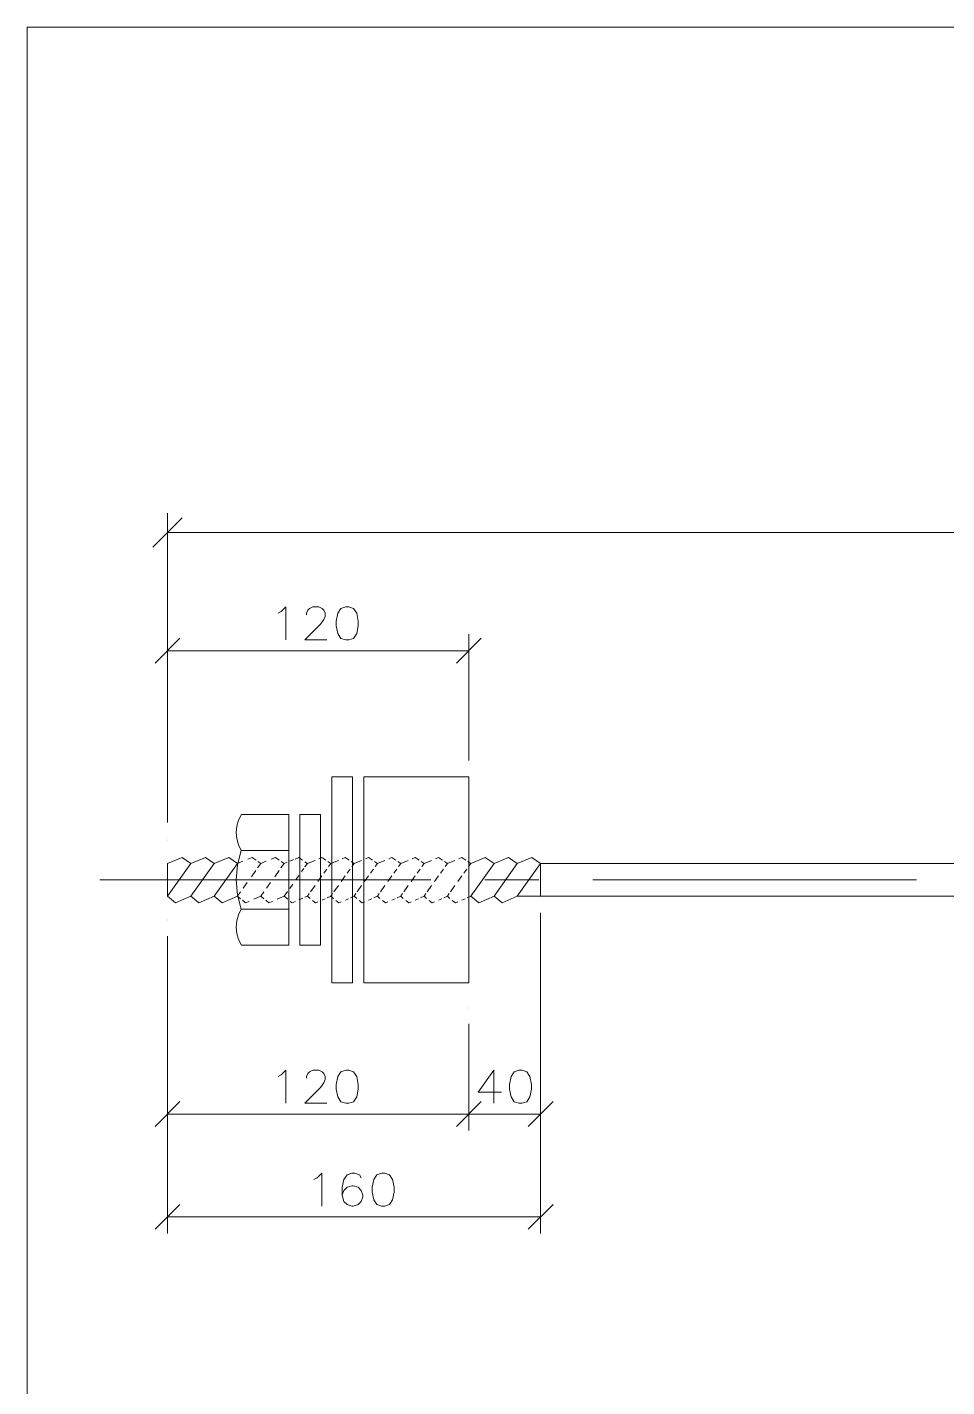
# Model space of a CAD drawing. Header units: millimetres. Extents: x 2 to 579, y 1 to 405.
# Drawn here: x 103.1 to 145.7, y 148.5 to 211.5 of the extents above; entities that cross this region are included whole.
import ezdxf

# ---------------------------------------------------------------- set-up
doc = ezdxf.new("R2010")
doc.units = ezdxf.units.MM
doc.linetypes.add('XKITLINE00', pattern=[0])
doc.layers.add('GraphicObject', color=6, linetype='Continuous', lineweight=0)
doc.layers.add('LinkedObject', color=7, linetype='Continuous', lineweight=0)

# ---------------------------------------------------------------- blocks, each defined once
blk = doc.blocks.new('*A3')
at = {"layer": 'GraphicObject', "color": 3, "linetype": 'XKITLINE00', "lineweight": 0}
for p, q in [((237.709, 211.464), (103.15, 211.464)), ((103.15, 211.464), (103.15, 72.512))]:
    blk.add_line(p, q, dxfattribs=at)
blk = doc.blocks.new('*A4')
at = {"layer": 'LinkedObject', "color": 1, "linetype": 'XKITLINE00', "lineweight": 0}
for p, q in [((109.65, 174.739), (109.65, 188.976)), ((110.325, 188.751), (108.975, 187.401)), ((232.126, 188.076), (109.65, 188.076)), ((110.224, 183.18), (109.077, 182.033)), ((109.65, 174.656), (109.65, 183.371)), ((123.03, 182.033), (124.178, 183.18)), ((123.604, 177.531), (123.604, 183.371)), ((123.604, 182.606), (109.65, 182.606)), ((126.93, 170.479), (126.93, 155.634)), ((126.93, 170.436), (126.93, 160.397)), ((109.65, 169.399), (109.65, 160.397)), ((109.65, 169.348), (109.65, 155.634)), ((123.604, 165.34), (123.604, 160.397)), ((123.604, 165.288), (123.604, 160.397)), ((110.224, 161.736), (109.077, 160.589)), ((123.03, 160.589), (124.178, 161.736)), ((124.178, 161.736), (123.03, 160.589)), ((126.357, 160.589), (127.504, 161.736)), ((123.604, 161.162), (109.65, 161.162)), ((126.93, 161.162), (123.604, 161.162)), ((110.224, 156.973), (109.077, 155.825)), ((126.357, 155.825), (127.504, 156.973)), ((109.65, 156.399), (126.93, 156.399))]:
    blk.add_line(p, q, dxfattribs=at)
at = {"layer": 'LinkedObject', "color": 7, "linetype": 'XKITLINE00', "lineweight": 0}
for p, q in [((109.65, 188.076), (109.65, 188.076)), ((114.769, 184.342), (114.915, 184.415)), ((114.915, 184.415), (115.134, 184.634)), ((115.134, 184.634), (115.134, 183.104)), ((116.081, 184.342), (116.154, 184.488)), ((116.154, 184.488), (116.227, 184.561)), ((116.227, 184.561), (116.372, 184.634)), ((116.372, 184.634), (116.664, 184.634)), ((116.664, 184.634), (116.809, 184.561)), ((116.809, 184.561), (116.882, 184.488)), ((116.882, 184.488), (116.955, 184.342)), ((117.684, 184.561), (117.538, 184.342)), ((117.902, 184.634), (117.684, 184.561)), ((118.048, 184.634), (117.902, 184.634)), ((118.267, 184.561), (118.048, 184.634)), ((118.412, 184.342), (118.267, 184.561)), ((116.737, 183.832), (116.008, 183.104)), ((116.081, 184.269), (116.081, 184.342)), ((116.882, 184.051), (116.737, 183.832)), ((116.955, 184.196), (116.882, 184.051)), ((116.955, 184.342), (116.955, 184.196)), ((117.538, 184.342), (117.465, 183.978)), ((117.465, 183.978), (117.465, 183.759)), ((117.465, 183.759), (117.538, 183.395)), ((118.485, 183.978), (118.412, 184.342)), ((118.412, 183.395), (118.485, 183.759)), ((118.485, 183.759), (118.485, 183.978)), ((117.538, 183.395), (117.684, 183.176)), ((117.684, 183.176), (117.902, 183.104)), ((118.048, 183.104), (118.267, 183.176)), ((118.267, 183.176), (118.412, 183.395)), ((109.65, 182.606), (109.65, 182.606)), ((116.008, 183.104), (117.028, 183.104)), ((117.902, 183.104), (118.048, 183.104)), ((123.604, 176.766), (123.604, 176.766)), ((109.65, 173.891), (109.65, 173.891)), ((109.65, 173.839), (109.65, 173.839)), ((109.65, 172.759), (110.324, 173.028)), ((109.65, 171.244), (110.73, 172.759)), ((109.65, 172.759), (109.65, 171.244)), ((110.324, 173.028), (110.73, 172.759)), ((110.73, 172.759), (111.404, 173.028)), ((110.73, 171.244), (111.81, 172.759)), ((111.404, 173.028), (111.81, 172.759)), ((111.81, 172.759), (112.484, 173.028)), ((111.81, 171.244), (112.89, 172.759)), ((112.484, 173.028), (112.89, 172.759)), ((112.89, 172.759), (113.14, 172.858)), ((113.371, 172.951), (113.564, 173.028)), ((113.534, 172.146), (113.734, 172.427)), ((113.564, 173.028), (113.748, 172.906)), ((113.824, 172.553), (113.97, 172.759)), ((113.833, 172.85), (113.97, 172.759)), ((113.97, 172.759), (114.22, 172.858)), ((114.451, 172.951), (114.644, 173.028)), ((114.614, 172.146), (114.814, 172.427)), ((114.644, 173.028), (114.828, 172.906)), ((114.904, 172.553), (115.05, 172.759)), ((114.913, 172.85), (115.05, 172.759)), ((115.05, 172.759), (115.197, 172.817)), ((115.32, 172.866), (115.491, 172.935)), ((115.561, 172.963), (115.724, 173.028)), ((115.724, 173.028), (115.907, 172.906)), ((115.861, 172.381), (115.966, 172.529)), ((116.016, 172.834), (116.13, 172.759)), ((116.016, 172.598), (116.13, 172.759)), ((116.13, 172.759), (116.481, 172.899)), ((116.663, 172.972), (116.804, 173.028)), ((116.804, 173.028), (116.985, 172.908)), ((116.888, 172.306), (117.024, 172.497)), ((117.08, 172.845), (117.21, 172.759)), ((117.11, 172.618), (117.21, 172.759)), ((117.21, 172.759), (117.561, 172.899)), ((117.743, 172.972), (117.884, 173.028)), ((117.884, 173.028), (118.065, 172.908)), ((117.968, 172.306), (118.104, 172.497)), ((118.16, 172.845), (118.29, 172.759)), ((118.19, 172.618), (118.29, 172.759)), ((118.29, 172.759), (118.641, 172.899)), ((118.823, 172.972), (118.964, 173.028)), ((118.964, 173.028), (119.145, 172.908)), ((119.048, 172.306), (119.184, 172.497)), ((119.24, 172.845), (119.37, 172.759)), ((119.27, 172.618), (119.37, 172.759)), ((119.37, 172.759), (119.721, 172.899)), ((119.903, 172.972), (120.044, 173.028)), ((120.044, 173.028), (120.225, 172.908)), ((120.128, 172.306), (120.264, 172.497)), ((120.32, 172.845), (120.45, 172.759)), ((120.35, 172.618), (120.45, 172.759)), ((120.45, 172.759), (120.801, 172.899)), ((120.983, 172.972), (121.124, 173.028)), ((121.124, 173.028), (121.305, 172.908)), ((121.208, 172.306), (121.344, 172.497)), ((121.4, 172.845), (121.53, 172.759)), ((121.43, 172.618), (121.53, 172.759)), ((121.53, 172.759), (121.881, 172.899)), ((122.063, 172.972), (122.204, 173.028)), ((122.204, 173.028), (122.385, 172.908)), ((122.288, 172.306), (122.424, 172.497)), ((122.48, 172.845), (122.61, 172.759)), ((122.51, 172.618), (122.61, 172.759)), ((122.61, 172.759), (122.961, 172.899)), ((123.143, 172.972), (123.284, 173.028)), ((123.284, 173.028), (123.465, 172.908)), ((123.368, 172.306), (123.504, 172.497)), ((123.56, 172.845), (123.69, 172.759)), ((123.59, 172.618), (123.69, 172.759)), ((123.69, 172.759), (124.364, 173.028)), ((123.69, 171.244), (124.77, 172.759)), ((124.364, 173.028), (124.77, 172.759)), ((124.77, 172.759), (125.444, 173.028)), ((124.77, 171.244), (125.85, 172.759)), ((125.444, 173.028), (125.85, 172.759)), ((125.85, 172.759), (126.524, 173.028)), ((125.85, 171.244), (126.93, 172.759)), ((126.524, 173.028), (126.93, 172.759)), ((126.93, 172.759), (214.846, 172.759)), ((126.93, 172.759), (126.93, 171.244)), ((113.154, 171.613), (113.34, 171.875)), ((114.234, 171.613), (114.42, 171.875)), ((115.309, 171.606), (115.448, 171.802)), ((115.59, 172.002), (115.737, 172.208)), ((116.611, 171.918), (116.797, 172.179)), ((117.691, 171.918), (117.877, 172.179)), ((118.771, 171.918), (118.957, 172.179)), ((119.851, 171.918), (120.037, 172.179)), ((120.931, 171.918), (121.117, 172.179)), ((122.011, 171.918), (122.197, 172.179)), ((123.091, 171.918), (123.277, 172.179)), ((110.025, 170.929), (109.65, 171.244)), ((110.73, 171.244), (110.025, 170.929)), ((111.105, 170.929), (110.73, 171.244)), ((111.81, 171.244), (111.105, 170.929)), ((112.185, 170.929), (111.81, 171.244)), ((112.89, 171.244), (112.185, 170.929)), ((112.89, 171.244), (113.036, 171.448)), ((113.033, 171.124), (112.89, 171.244)), ((113.97, 171.244), (113.65, 171.101)), ((113.97, 171.244), (114.116, 171.448)), ((114.113, 171.124), (113.97, 171.244)), ((115.05, 171.244), (114.73, 171.101)), ((115.05, 171.244), (115.202, 171.457)), ((115.214, 171.107), (115.05, 171.244)), ((116.13, 171.244), (116.016, 171.193)), ((116.13, 171.244), (116.216, 171.365)), ((116.25, 171.144), (116.13, 171.244)), ((116.276, 171.449), (116.481, 171.736)), ((117.21, 171.244), (117.051, 171.173)), ((117.21, 171.244), (117.296, 171.365)), ((117.33, 171.144), (117.21, 171.244)), ((117.356, 171.449), (117.561, 171.736)), ((118.29, 171.244), (118.131, 171.173)), ((118.29, 171.244), (118.376, 171.365)), ((118.41, 171.144), (118.29, 171.244)), ((118.436, 171.449), (118.641, 171.736)), ((119.37, 171.244), (119.211, 171.173)), ((119.37, 171.244), (119.456, 171.365)), ((119.49, 171.144), (119.37, 171.244)), ((119.516, 171.449), (119.721, 171.736)), ((120.45, 171.244), (120.291, 171.173)), ((120.45, 171.244), (120.536, 171.365)), ((120.57, 171.144), (120.45, 171.244)), ((120.596, 171.449), (120.801, 171.736)), ((121.53, 171.244), (121.371, 171.173)), ((121.53, 171.244), (121.616, 171.365)), ((121.65, 171.144), (121.53, 171.244)), ((121.676, 171.449), (121.881, 171.736)), ((122.61, 171.244), (122.451, 171.173)), ((122.61, 171.244), (122.696, 171.365)), ((122.73, 171.144), (122.61, 171.244)), ((122.756, 171.449), (122.961, 171.736)), ((123.69, 171.244), (123.531, 171.173)), ((123.69, 171.244), (123.776, 171.365)), ((124.065, 170.929), (123.69, 171.244)), ((124.77, 171.244), (124.065, 170.929)), ((125.145, 170.929), (124.77, 171.244)), ((125.85, 171.244), (125.145, 170.929)), ((214.846, 171.244), (125.85, 171.244)), ((126.93, 171.244), (126.93, 171.244)), ((126.93, 171.201), (126.93, 171.201)), ((113.265, 170.929), (113.119, 171.052)), ((113.432, 171.004), (113.265, 170.929)), ((114.345, 170.929), (114.199, 171.052)), ((114.512, 171.004), (114.345, 170.929)), ((115.425, 170.929), (115.336, 171.004)), ((115.584, 171), (115.425, 170.929)), ((115.924, 171.152), (115.736, 171.068)), ((116.505, 170.929), (116.36, 171.051)), ((116.616, 170.979), (116.505, 170.929)), ((116.951, 171.129), (116.805, 171.063)), ((117.585, 170.929), (117.44, 171.051)), ((117.696, 170.979), (117.585, 170.929)), ((118.031, 171.129), (117.885, 171.063)), ((118.665, 170.929), (118.52, 171.051)), ((118.776, 170.979), (118.665, 170.929)), ((119.111, 171.129), (118.965, 171.063)), ((119.745, 170.929), (119.6, 171.051)), ((119.856, 170.979), (119.745, 170.929)), ((120.191, 171.129), (120.045, 171.063)), ((120.825, 170.929), (120.68, 171.051)), ((120.936, 170.979), (120.825, 170.929)), ((121.271, 171.129), (121.125, 171.063)), ((121.905, 170.929), (121.76, 171.051)), ((122.016, 170.979), (121.905, 170.929)), ((122.351, 171.129), (122.205, 171.063)), ((122.985, 170.929), (122.84, 171.051)), ((123.096, 170.979), (122.985, 170.929)), ((123.431, 171.129), (123.285, 171.063)), ((109.65, 170.164), (109.65, 170.164)), ((109.65, 170.113), (109.65, 170.113)), ((123.604, 166.105), (123.604, 166.105)), ((123.604, 166.053), (123.604, 166.053)), ((114.915, 162.971), (115.134, 163.19)), ((115.134, 163.19), (115.134, 161.66)), ((116.081, 162.898), (116.154, 163.044)), ((116.154, 163.044), (116.227, 163.117)), ((116.227, 163.117), (116.372, 163.19)), ((116.372, 163.19), (116.664, 163.19)), ((116.664, 163.19), (116.809, 163.117)), ((116.809, 163.117), (116.882, 163.044)), ((116.882, 163.044), (116.955, 162.898)), ((117.684, 163.117), (117.538, 162.898)), ((117.902, 163.19), (117.684, 163.117)), ((118.048, 163.19), (117.902, 163.19)), ((118.267, 163.117), (118.048, 163.19)), ((118.412, 162.898), (118.267, 163.117)), ((124.757, 163.19), (124.029, 162.17)), ((124.757, 161.66), (124.757, 163.19)), ((125.704, 163.117), (125.559, 162.898)), ((125.923, 163.19), (125.704, 163.117)), ((126.069, 163.19), (125.923, 163.19)), ((126.287, 163.117), (126.069, 163.19)), ((126.433, 162.898), (126.287, 163.117)), ((114.769, 162.898), (114.915, 162.971)), ((116.737, 162.388), (116.008, 161.66)), ((116.081, 162.825), (116.081, 162.898)), ((116.882, 162.607), (116.737, 162.388)), ((116.955, 162.753), (116.882, 162.607)), ((116.955, 162.898), (116.955, 162.753)), ((117.538, 162.898), (117.465, 162.534)), ((117.465, 162.534), (117.465, 162.315)), ((118.485, 162.534), (118.412, 162.898)), ((118.485, 162.315), (118.485, 162.534)), ((125.559, 162.898), (125.486, 162.534)), ((125.486, 162.534), (125.486, 162.315)), ((126.506, 162.534), (126.433, 162.898)), ((126.506, 162.315), (126.506, 162.534)), ((117.465, 162.315), (117.538, 161.951)), ((117.538, 161.951), (117.684, 161.733)), ((117.684, 161.733), (117.902, 161.66)), ((118.048, 161.66), (118.267, 161.733)), ((118.267, 161.733), (118.412, 161.951)), ((118.412, 161.951), (118.485, 162.315)), ((124.029, 162.17), (125.122, 162.17)), ((125.486, 162.315), (125.559, 161.951)), ((125.559, 161.951), (125.704, 161.733)), ((125.704, 161.733), (125.923, 161.66)), ((126.069, 161.66), (126.287, 161.733)), ((126.287, 161.733), (126.433, 161.951)), ((126.433, 161.951), (126.506, 162.315)), ((109.65, 161.162), (109.65, 161.162)), ((116.008, 161.66), (117.028, 161.66)), ((117.902, 161.66), (118.048, 161.66)), ((123.604, 161.162), (123.604, 161.162)), ((125.923, 161.66), (126.069, 161.66)), ((116.433, 158.135), (116.578, 158.208)), ((116.578, 158.208), (116.797, 158.426)), ((116.797, 158.426), (116.797, 156.896)), ((117.817, 158.135), (117.744, 157.771)), ((117.963, 158.354), (117.817, 158.135)), ((118.181, 158.426), (117.963, 158.354)), ((118.327, 158.426), (118.181, 158.426)), ((118.545, 158.354), (118.327, 158.426)), ((118.618, 158.208), (118.545, 158.354)), ((119.201, 158.135), (119.128, 157.771)), ((119.347, 158.354), (119.201, 158.135)), ((119.565, 158.426), (119.347, 158.354)), ((119.711, 158.426), (119.565, 158.426)), ((119.93, 158.354), (119.711, 158.426)), ((120.075, 158.135), (119.93, 158.354)), ((120.148, 157.771), (120.075, 158.135)), ((117.744, 157.771), (117.744, 157.406)), ((117.817, 157.625), (117.744, 157.406)), ((117.744, 157.406), (117.817, 157.115)), ((117.963, 157.771), (117.817, 157.625)), ((118.181, 157.844), (117.963, 157.771)), ((118.254, 157.844), (118.181, 157.844)), ((118.473, 157.771), (118.254, 157.844)), ((118.618, 157.625), (118.473, 157.771)), ((118.691, 157.406), (118.618, 157.625)), ((118.618, 157.115), (118.691, 157.334)), ((118.691, 157.334), (118.691, 157.406)), ((119.128, 157.771), (119.128, 157.552)), ((119.128, 157.552), (119.201, 157.188)), ((120.075, 157.188), (120.148, 157.552)), ((120.148, 157.552), (120.148, 157.771)), ((117.817, 157.115), (117.963, 156.969)), ((117.963, 156.969), (118.181, 156.896)), ((118.181, 156.896), (118.254, 156.896)), ((118.254, 156.896), (118.473, 156.969)), ((118.473, 156.969), (118.618, 157.115)), ((119.201, 157.188), (119.347, 156.969)), ((119.347, 156.969), (119.565, 156.896)), ((119.565, 156.896), (119.711, 156.896)), ((119.711, 156.896), (119.93, 156.969)), ((119.93, 156.969), (120.075, 157.188)), ((126.93, 156.399), (126.93, 156.399))]:
    blk.add_line(p, q, dxfattribs=at)
at = {"layer": 'LinkedObject', "color": 6, "linetype": 'XKITLINE00', "lineweight": 0}
for p, q in [((117.261, 176.766), (118.22, 176.766)), ((117.261, 167.237), (117.261, 176.766)), ((118.22, 167.237), (118.22, 176.766)), ((118.738, 176.766), (123.604, 176.766)), ((118.738, 167.237), (118.738, 176.766)), ((123.604, 167.237), (123.604, 176.766)), ((113.073, 175.026), (112.942, 174.766)), ((115.265, 175.026), (113.073, 175.026)), ((115.265, 175.026), (115.265, 172.002)), ((115.783, 168.977), (115.783, 175.026)), ((115.783, 175.026), (116.742, 175.026)), ((116.742, 168.977), (116.742, 175.026)), ((112.861, 174.487), (112.832, 174.197)), ((112.942, 174.766), (112.861, 174.487)), ((112.832, 174.197), (112.855, 173.907)), ((112.855, 173.907), (112.931, 173.626)), ((113.056, 173.364), (112.889, 172.692)), ((112.931, 173.626), (113.056, 173.364)), ((113.056, 173.364), (115.265, 173.364)), ((112.889, 172.692), (112.833, 172.002)), ((106.514, 172.002), (121.84, 172.002)), ((112.833, 172.002), (112.889, 171.311)), ((115.265, 168.977), (115.265, 172.002)), ((124.34, 172.002), (126.84, 172.002)), ((129.34, 172.002), (144.34, 172.002)), ((112.889, 171.311), (113.056, 170.639)), ((113.056, 170.639), (112.931, 170.377)), ((113.056, 170.639), (115.265, 170.639)), ((112.855, 170.096), (112.832, 169.806)), ((112.931, 170.377), (112.855, 170.096)), ((112.832, 169.806), (112.861, 169.516)), ((112.861, 169.516), (112.942, 169.237)), ((112.942, 169.237), (113.073, 168.977)), ((115.265, 168.977), (113.073, 168.977)), ((115.783, 168.977), (116.742, 168.977)), ((117.261, 167.237), (118.22, 167.237)), ((118.738, 167.237), (123.604, 167.237))]:
    blk.add_line(p, q, dxfattribs=at)

msp = doc.modelspace()

# ---------------------------------------------------------------- block references
at = {"lineweight": 0}
for name in ['*A3', '*A4']:
    msp.add_blockref(name, (0, 0), dxfattribs=at)

doc.saveas('drawing.dxf')
